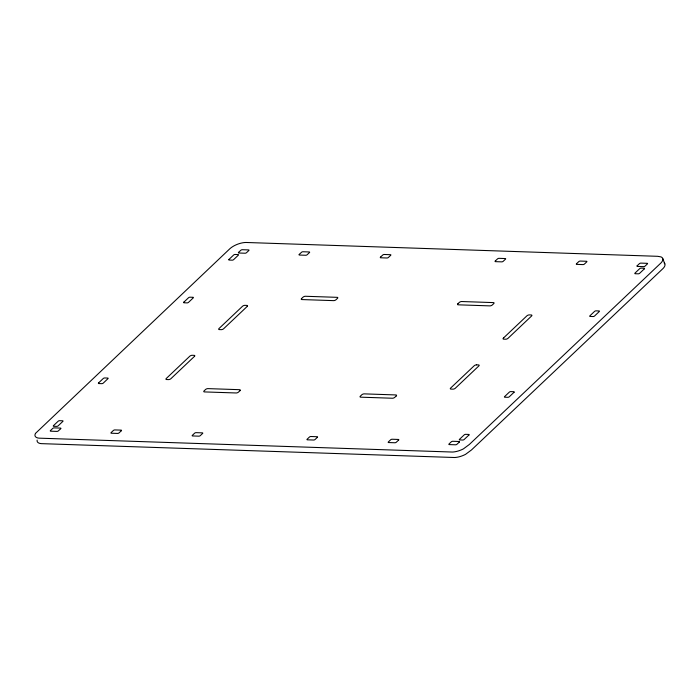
<?xml version="1.0" encoding="UTF-8"?>
<svg xmlns="http://www.w3.org/2000/svg" width="700" height="700" viewBox="0 0 700 700"><rect width="100%" height="100%" fill="white"/><g stroke="black" fill="none" stroke-linecap="round" stroke-linejoin="round"><path stroke-width="1.05" d="M593.084 316.549L590.082 316.444A1.137 0.473 -21.4 0 1 589.907 315.814L594.536 311.421A1.137 0.473 -21.4 0 1 596.015 310.844L599.008 310.949A1.137 0.473 -21.4 0 1 599.288 311.535L594.536 316.033A1.137 0.473 -21.4 0 1 593.084 316.549M476.604 364.858L478.555 364.919A1.846 0.77 -21.4 0 1 478.826 365.96L455.324 388.229A1.846 0.77 -21.4 0 1 452.918 389.165L450.992 389.095A1.846 0.77 -21.4 0 1 450.555 388.141L474.267 365.689A1.846 0.77 -21.4 0 1 476.604 364.858M662.655 258.37L664.799 263.839M664.186 263.007A12.758 5.329 -21.4 0 1 664.773 265.974A12.661 5.294 -21.4 0 1 662.988 268.555L471.502 449.934L465.552 454.344A12.775 5.337 -21.4 0 1 458.885 456.873A12.661 5.294 -21.4 0 1 454.519 457.511L41.239 443.634A12.661 5.294 -21.4 0 1 37.555 442.076A12.775 5.337 -21.4 0 1 37.161 440.081M35.464 433.414L35.018 434.613A12.775 5.337 -21.4 0 0 35.411 436.599A12.661 5.294 -21.4 0 0 39.086 438.156L452.375 452.043A12.661 5.294 -21.4 0 0 456.741 451.395A12.775 5.337 -21.4 0 0 463.409 448.875L469.359 444.456L660.835 263.086A12.661 5.294 -21.4 0 0 662.629 260.496A12.758 5.329 -21.4 0 0 661.01 256.9L657.72 256.314L246.435 242.489A12.661 5.294 -21.4 0 0 242.148 242.9A12.758 5.329 -21.4 0 0 235.463 245.123A12.661 5.294 -21.4 0 0 229.828 248.771L35.464 433.414M183.907 302.111L183.803 302.225A1.137 0.473 -21.4 0 0 183.977 302.785L187.101 302.899A1.137 0.473 -21.4 0 0 188.571 302.312L193.2 297.929A1.137 0.473 -21.4 0 0 192.999 297.29L190.006 297.194A1.137 0.473 -21.4 0 0 188.545 297.727L183.907 302.111M229.023 259.385L228.909 259.499A1.137 0.473 -21.4 0 0 229.093 260.059L232.216 260.172A1.137 0.473 -21.4 0 0 233.678 259.586L238.306 255.203A1.137 0.473 -21.4 0 0 238.105 254.572L235.112 254.468A1.137 0.473 -21.4 0 0 233.651 255.001L229.023 259.385M468.921 435.015L464.179 439.504A1.137 0.473 -21.4 0 1 462.718 440.037L459.725 439.941A1.137 0.473 -21.4 0 1 459.524 439.303L464.153 434.919A1.137 0.473 -21.4 0 1 465.614 434.332L468.746 434.446A1.137 0.473 -21.4 0 1 468.921 435.015M514.028 392.289L509.285 396.777A1.137 0.473 -21.4 0 1 507.824 397.311L504.831 397.215A1.137 0.473 -21.4 0 1 504.63 396.576L509.259 392.192A1.137 0.473 -21.4 0 1 510.729 391.606L513.852 391.72A1.137 0.473 -21.4 0 1 514.028 392.289M53.559 425.574L53.436 425.696A1.137 0.473 -21.4 0 0 53.708 426.283L56.7 426.387A1.137 0.473 -21.4 0 0 58.188 425.81L62.816 421.426A1.137 0.473 -21.4 0 0 62.641 420.787L59.631 420.683A1.137 0.473 -21.4 0 0 58.179 421.199L53.559 425.574M98.665 382.848L98.543 382.97A1.137 0.473 -21.4 0 0 98.822 383.556L101.815 383.661A1.137 0.473 -21.4 0 0 103.294 383.084L107.922 378.7A1.137 0.473 -21.4 0 0 107.748 378.061L104.746 377.956A1.137 0.473 -21.4 0 0 103.294 378.473L98.665 382.848M194.565 356.283L170.861 378.735A1.846 0.77 -21.4 0 1 168.499 379.601L166.574 379.531A1.846 0.77 -21.4 0 1 166.25 378.507L189.761 356.239A1.846 0.77 -21.4 0 1 192.141 355.285L194.093 355.355A1.846 0.77 -21.4 0 1 194.565 356.283M240.004 390.661L238.551 392.044A1.846 0.77 -21.4 0 1 236.259 392.98L204.33 391.912A1.846 0.77 -21.4 0 1 204.085 390.889L205.511 389.533A1.846 0.77 -21.4 0 1 207.918 388.623L239.575 389.681A1.846 0.77 -21.4 0 1 240.004 390.661M396.279 395.92L394.826 397.294A1.846 0.77 -21.4 0 1 392.534 398.239L360.623 397.171A1.846 0.77 -21.4 0 1 360.369 396.139L361.795 394.783A1.846 0.77 -21.4 0 1 364.201 393.873L395.85 394.94A1.846 0.77 -21.4 0 1 396.279 395.92M503.624 337.881L503.265 338.223A1.846 0.77 -21.4 0 0 503.738 339.15L505.689 339.22A1.846 0.77 -21.4 0 0 508.069 338.266L531.58 315.998A1.846 0.77 -21.4 0 0 531.256 314.974L529.331 314.904A1.846 0.77 -21.4 0 0 526.969 315.77L503.624 337.881M644.394 268.809L639.651 273.306A1.137 0.473 -21.4 0 1 638.199 273.822L635.189 273.726A1.137 0.473 -21.4 0 1 635.014 273.088L639.642 268.704A1.137 0.473 -21.4 0 1 641.13 268.118L644.122 268.223A1.137 0.473 -21.4 0 1 644.394 268.809M238.648 252.332L238.569 252.411A1.137 0.473 -21.4 0 0 238.822 253.015L245.061 253.225A1.137 0.473 -21.4 0 0 246.549 252.665L248.771 250.556A1.137 0.473 -21.4 0 0 248.614 249.918L242.226 249.707A1.137 0.473 -21.4 0 0 240.896 250.206L238.648 252.332M299.303 254.371L299.224 254.45A1.137 0.473 -21.4 0 0 299.477 255.054L305.716 255.264A1.137 0.473 -21.4 0 0 307.204 254.704L309.426 252.595A1.137 0.473 -21.4 0 0 309.269 251.956L302.881 251.746A1.137 0.473 -21.4 0 0 301.551 252.245L299.303 254.371M380.546 257.101L380.459 257.18A1.137 0.473 -21.4 0 0 380.713 257.784L386.951 257.994A1.137 0.473 -21.4 0 0 388.439 257.434L390.661 255.325A1.137 0.473 -21.4 0 0 390.504 254.695L384.116 254.476A1.137 0.473 -21.4 0 0 382.786 254.984L380.546 257.101M317.371 437.325L315.044 439.53A1.137 0.473 -21.4 0 1 313.714 440.029L307.317 439.819A1.137 0.473 -21.4 0 1 307.169 439.18L309.391 437.071A1.137 0.473 -21.4 0 1 310.879 436.511L317.118 436.721A1.137 0.473 -21.4 0 1 317.371 437.325M398.606 440.055L396.279 442.26A1.137 0.473 -21.4 0 1 394.949 442.759L388.561 442.549A1.137 0.473 -21.4 0 1 388.404 441.91L390.626 439.801A1.137 0.473 -21.4 0 1 392.114 439.241L398.352 439.451A1.137 0.473 -21.4 0 1 398.606 440.055M459.261 442.094L456.934 444.299A1.137 0.473 -21.4 0 1 455.604 444.797L449.216 444.588A1.137 0.473 -21.4 0 1 449.059 443.949L451.281 441.84A1.137 0.473 -21.4 0 1 452.769 441.28L459.008 441.49A1.137 0.473 -21.4 0 1 459.261 442.094M247.275 306.364L223.562 328.816A1.846 0.77 -21.4 0 1 221.226 329.656L219.275 329.586A1.846 0.77 -21.4 0 1 219.004 328.545L242.506 306.276A1.846 0.77 -21.4 0 1 244.904 305.34L246.838 305.41A1.846 0.77 -21.4 0 1 247.275 306.364M301.63 298.498L301.56 298.559A1.846 0.77 -21.4 0 0 301.945 299.565L333.594 300.632A1.846 0.77 -21.4 0 0 336 299.749L337.453 298.375A1.846 0.77 -21.4 0 0 337.234 297.342L305.314 296.266A1.846 0.77 -21.4 0 0 302.986 297.211L301.63 298.498M457.914 303.748L457.844 303.817A1.846 0.77 -21.4 0 0 458.229 304.824L489.869 305.882A1.846 0.77 -21.4 0 0 492.275 304.999L493.727 303.625A1.846 0.77 -21.4 0 0 493.509 302.601L461.606 301.525A1.846 0.77 -21.4 0 0 459.27 302.461L457.914 303.748M60.672 428.706L58.45 430.815A1.137 0.473 -21.4 0 1 57.006 431.401L50.619 431.183A1.137 0.473 -21.4 0 1 50.496 430.535L52.727 428.426A1.137 0.473 -21.4 0 1 54.206 427.875L60.436 428.085A1.137 0.473 -21.4 0 1 60.672 428.706M121.328 430.745L119.105 432.854A1.137 0.473 -21.4 0 1 117.67 433.44L111.274 433.221A1.137 0.473 -21.4 0 1 111.151 432.582L113.383 430.465A1.137 0.473 -21.4 0 1 114.861 429.922L121.091 430.124A1.137 0.473 -21.4 0 1 121.328 430.745M202.571 433.484L200.349 435.584A1.137 0.473 -21.4 0 1 198.905 436.17L192.509 435.951A1.137 0.473 -21.4 0 1 192.386 435.312L194.617 433.195A1.137 0.473 -21.4 0 1 196.096 432.652L202.326 432.863A1.137 0.473 -21.4 0 1 202.571 433.484M495.346 260.942L495.259 261.03A1.137 0.473 -21.4 0 0 495.504 261.651L501.734 261.861A1.137 0.473 -21.4 0 0 503.213 261.31L505.444 259.192A1.137 0.473 -21.4 0 0 505.321 258.554L498.925 258.335A1.137 0.473 -21.4 0 0 497.481 258.921L495.346 260.942M576.59 263.672L576.503 263.76A1.137 0.473 -21.4 0 0 576.739 264.381L582.969 264.591A1.137 0.473 -21.4 0 0 584.447 264.04L586.679 261.931A1.137 0.473 -21.4 0 0 586.556 261.284L580.16 261.065A1.137 0.473 -21.4 0 0 578.725 261.651L576.59 263.672M637.245 265.711L637.157 265.799A1.137 0.473 -21.4 0 0 637.394 266.42L643.624 266.63A1.137 0.473 -21.4 0 0 645.102 266.079L647.334 263.97A1.137 0.473 -21.4 0 0 647.211 263.322L640.824 263.113A1.137 0.473 -21.4 0 0 639.38 263.69L637.245 265.711"/></g></svg>
